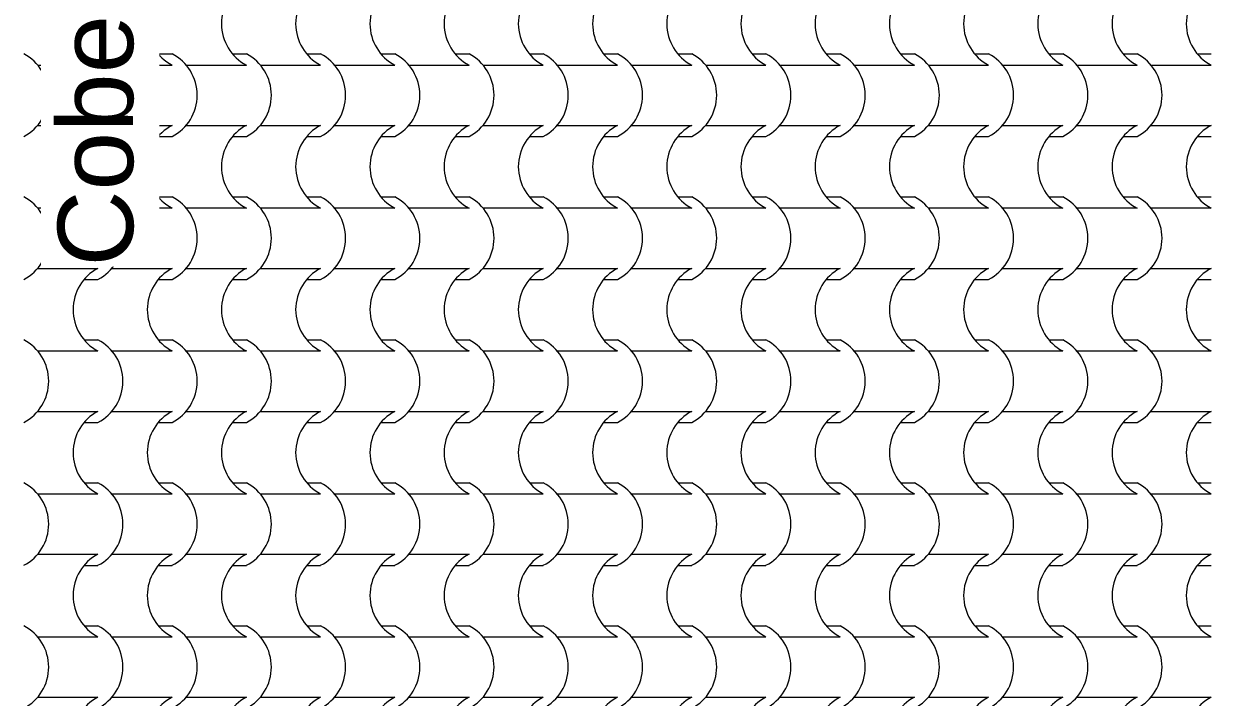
# Model space of a CAD drawing. Header units: metres. Extents: x -41 to 412, y -15 to 25.
# Drawn here: x 138.128 to 140.49, y 10.573 to 11.913 of the extents above; entities that cross this region are included whole.
import ezdxf

# ---------------------------------------------------------------- set-up
doc = ezdxf.new("R2010")
doc.units = ezdxf.units.M
doc.header["$MEASUREMENT"] = 0
doc.set_wipeout_variables(frame=1)
doc.linetypes.add('Wipeout_Contour', pattern=[1, 0, -1])
doc.layers.add('Annotation - Label', color=7, linetype='Continuous')
doc.layers.add('Shell - Roof', color=7, linetype='Continuous')
doc.styles.add('GENERATED_STYLE_2', font='arial.ttf')

# ---------------------------------------------------------------- blocks, each defined once
blk = doc.blocks.new('*X48', base_point=(152.192, 0))
at = {"layer": 'Shell - Roof', "color": 23, "linetype": 'Continuous', "lineweight": 13, "true_color": 0xbf8080}
for p, q in [((138.2478, 11.8528), (138.2753, 11.8528)), ((138.3954, 11.8528), (138.4229, 11.8528)), ((138.5431, 11.8528), (138.5706, 11.8528)), ((138.6907, 11.8528), (138.7182, 11.8528)), ((138.8383, 11.8528), (138.8658, 11.8528)), ((138.986, 11.8528), (139.0135, 11.8528)), ((139.1336, 11.8528), (139.1611, 11.8528)), ((139.2812, 11.8528), (139.3087, 11.8528)), ((139.4289, 11.8528), (139.4564, 11.8528)), ((139.5765, 11.8528), (139.604, 11.8528)), ((139.7241, 11.8528), (139.7516, 11.8528)), ((139.8717, 11.8528), (139.8993, 11.8528)), ((140.0194, 11.8528), (140.0469, 11.8528)), ((140.167, 11.8528), (140.1945, 11.8528)), ((140.3146, 11.8528), (140.3422, 11.8528)), ((140.4623, 11.8528), (140.4898, 11.8528)), ((138.1556, 11.8308), (138.2154, 11.8308)), ((138.2154, 11.8308), (138.2753, 11.8308)), ((138.3032, 11.8308), (138.3631, 11.8308)), ((138.3631, 11.8308), (138.4229, 11.8308)), ((138.4508, 11.8308), (138.5107, 11.8308)), ((138.5107, 11.8308), (138.5706, 11.8308)), ((138.5985, 11.8308), (138.6583, 11.8308)), ((138.6583, 11.8308), (138.7182, 11.8308)), ((138.7461, 11.8308), (138.806, 11.8308)), ((138.806, 11.8308), (138.8658, 11.8308)), ((138.8937, 11.8308), (138.9536, 11.8308)), ((138.9536, 11.8308), (139.0135, 11.8308)), ((139.0414, 11.8308), (139.1012, 11.8308)), ((139.1012, 11.8308), (139.1611, 11.8308)), ((139.189, 11.8308), (139.2489, 11.8308)), ((139.2489, 11.8308), (139.3087, 11.8308)), ((139.3366, 11.8308), (139.3965, 11.8308)), ((139.3965, 11.8308), (139.4564, 11.8308)), ((139.4843, 11.8308), (139.5441, 11.8308)), ((139.5441, 11.8308), (139.604, 11.8308)), ((139.6319, 11.8308), (139.6918, 11.8308)), ((139.6918, 11.8308), (139.7516, 11.8308)), ((139.7795, 11.8308), (139.8394, 11.8308)), ((139.8394, 11.8308), (139.8993, 11.8308)), ((139.9272, 11.8308), (139.987, 11.8308)), ((139.987, 11.8308), (140.0469, 11.8308)), ((140.0748, 11.8308), (140.1347, 11.8308)), ((140.1347, 11.8308), (140.1945, 11.8308)), ((140.2224, 11.8308), (140.2823, 11.8308)), ((140.2823, 11.8308), (140.3422, 11.8308)), ((140.3701, 11.8308), (140.4299, 11.8308)), ((140.4299, 11.8308), (140.4898, 11.8308)), ((138.1556, 11.7106), (138.2154, 11.7106)), ((138.2154, 11.7106), (138.2753, 11.7106)), ((138.3032, 11.7106), (138.3631, 11.7106)), ((138.3631, 11.7106), (138.4229, 11.7106)), ((138.4508, 11.7106), (138.5107, 11.7106)), ((138.5107, 11.7106), (138.5706, 11.7106)), ((138.5985, 11.7106), (138.6583, 11.7106)), ((138.6583, 11.7106), (138.7182, 11.7106)), ((138.7461, 11.7106), (138.806, 11.7106)), ((138.806, 11.7106), (138.8658, 11.7106)), ((138.8937, 11.7106), (138.9536, 11.7106)), ((138.9536, 11.7106), (139.0135, 11.7106)), ((139.0414, 11.7106), (139.1012, 11.7106)), ((139.1012, 11.7106), (139.1611, 11.7106)), ((139.189, 11.7106), (139.2489, 11.7106)), ((139.2489, 11.7106), (139.3087, 11.7106)), ((139.3366, 11.7106), (139.3965, 11.7106)), ((139.3965, 11.7106), (139.4564, 11.7106)), ((139.4843, 11.7106), (139.5441, 11.7106)), ((139.5441, 11.7106), (139.604, 11.7106)), ((139.6319, 11.7106), (139.6918, 11.7106)), ((139.6918, 11.7106), (139.7516, 11.7106)), ((139.7795, 11.7106), (139.8394, 11.7106)), ((139.8394, 11.7106), (139.8993, 11.7106)), ((139.9272, 11.7106), (139.987, 11.7106)), ((139.987, 11.7106), (140.0469, 11.7106)), ((140.0748, 11.7106), (140.1347, 11.7106)), ((140.1347, 11.7106), (140.1945, 11.7106)), ((140.2224, 11.7106), (140.2823, 11.7106)), ((140.2823, 11.7106), (140.3422, 11.7106)), ((140.3701, 11.7106), (140.4299, 11.7106)), ((140.4299, 11.7106), (140.4898, 11.7106)), ((138.2478, 11.6886), (138.2753, 11.6886)), ((138.3954, 11.6886), (138.4229, 11.6886)), ((138.5431, 11.6886), (138.5706, 11.6886)), ((138.6907, 11.6886), (138.7182, 11.6886)), ((138.8383, 11.6886), (138.8658, 11.6886)), ((138.986, 11.6886), (139.0135, 11.6886)), ((139.1336, 11.6886), (139.1611, 11.6886)), ((139.2812, 11.6886), (139.3087, 11.6886)), ((139.4289, 11.6886), (139.4564, 11.6886)), ((139.5765, 11.6886), (139.604, 11.6886)), ((139.7241, 11.6886), (139.7516, 11.6886)), ((139.8717, 11.6886), (139.8993, 11.6886)), ((140.0194, 11.6886), (140.0469, 11.6886)), ((140.167, 11.6886), (140.1945, 11.6886)), ((140.3146, 11.6886), (140.3422, 11.6886)), ((140.4623, 11.6886), (140.4898, 11.6886)), ((138.2478, 11.5684), (138.2753, 11.5684)), ((138.3954, 11.5684), (138.4229, 11.5684)), ((138.5431, 11.5684), (138.5706, 11.5684)), ((138.6907, 11.5684), (138.7182, 11.5684)), ((138.8383, 11.5684), (138.8658, 11.5684)), ((138.986, 11.5684), (139.0135, 11.5684)), ((139.1336, 11.5684), (139.1611, 11.5684)), ((139.2812, 11.5684), (139.3087, 11.5684)), ((139.4289, 11.5684), (139.4564, 11.5684)), ((139.5765, 11.5684), (139.604, 11.5684)), ((139.7241, 11.5684), (139.7516, 11.5684)), ((139.8717, 11.5684), (139.8993, 11.5684)), ((140.0194, 11.5684), (140.0469, 11.5684)), ((140.167, 11.5684), (140.1945, 11.5684)), ((140.3146, 11.5684), (140.3422, 11.5684)), ((140.4623, 11.5684), (140.4898, 11.5684)), ((138.1556, 11.5463), (138.2154, 11.5463)), ((138.2154, 11.5463), (138.2753, 11.5463)), ((138.3032, 11.5463), (138.3631, 11.5463)), ((138.3631, 11.5463), (138.4229, 11.5463)), ((138.4508, 11.5463), (138.5107, 11.5463)), ((138.5107, 11.5463), (138.5706, 11.5463)), ((138.5985, 11.5463), (138.6583, 11.5463)), ((138.6583, 11.5463), (138.7182, 11.5463)), ((138.7461, 11.5463), (138.806, 11.5463)), ((138.806, 11.5463), (138.8658, 11.5463)), ((138.8937, 11.5463), (138.9536, 11.5463)), ((138.9536, 11.5463), (139.0135, 11.5463)), ((139.0414, 11.5463), (139.1012, 11.5463)), ((139.1012, 11.5463), (139.1611, 11.5463)), ((139.189, 11.5463), (139.2489, 11.5463)), ((139.2489, 11.5463), (139.3087, 11.5463)), ((139.3366, 11.5463), (139.3965, 11.5463)), ((139.3965, 11.5463), (139.4564, 11.5463)), ((139.4843, 11.5463), (139.5441, 11.5463)), ((139.5441, 11.5463), (139.604, 11.5463)), ((139.6319, 11.5463), (139.6918, 11.5463)), ((139.6918, 11.5463), (139.7516, 11.5463)), ((139.7795, 11.5463), (139.8394, 11.5463)), ((139.8394, 11.5463), (139.8993, 11.5463)), ((139.9272, 11.5463), (139.987, 11.5463)), ((139.987, 11.5463), (140.0469, 11.5463)), ((140.0748, 11.5463), (140.1347, 11.5463)), ((140.1347, 11.5463), (140.1945, 11.5463)), ((140.2224, 11.5463), (140.2823, 11.5463)), ((140.2823, 11.5463), (140.3422, 11.5463)), ((140.3701, 11.5463), (140.4299, 11.5463)), ((140.4299, 11.5463), (140.4898, 11.5463)), ((138.1556, 11.4261), (138.2154, 11.4261)), ((138.2154, 11.4261), (138.2753, 11.4261)), ((138.3032, 11.4261), (138.3631, 11.4261)), ((138.3631, 11.4261), (138.4229, 11.4261)), ((138.4508, 11.4261), (138.5107, 11.4261)), ((138.5107, 11.4261), (138.5706, 11.4261)), ((138.5985, 11.4261), (138.6583, 11.4261)), ((138.6583, 11.4261), (138.7182, 11.4261)), ((138.7461, 11.4261), (138.806, 11.4261)), ((138.806, 11.4261), (138.8658, 11.4261)), ((138.8937, 11.4261), (138.9536, 11.4261)), ((138.9536, 11.4261), (139.0135, 11.4261)), ((139.0414, 11.4261), (139.1012, 11.4261)), ((139.1012, 11.4261), (139.1611, 11.4261)), ((139.189, 11.4261), (139.2489, 11.4261)), ((139.2489, 11.4261), (139.3087, 11.4261)), ((139.3366, 11.4261), (139.3965, 11.4261)), ((139.3965, 11.4261), (139.4564, 11.4261)), ((139.4843, 11.4261), (139.5441, 11.4261)), ((139.5441, 11.4261), (139.604, 11.4261)), ((139.6319, 11.4261), (139.6918, 11.4261)), ((139.6918, 11.4261), (139.7516, 11.4261)), ((139.7795, 11.4261), (139.8394, 11.4261)), ((139.8394, 11.4261), (139.8993, 11.4261)), ((139.9272, 11.4261), (139.987, 11.4261)), ((139.987, 11.4261), (140.0469, 11.4261)), ((140.0748, 11.4261), (140.1347, 11.4261)), ((140.1347, 11.4261), (140.1945, 11.4261)), ((140.2224, 11.4261), (140.2823, 11.4261)), ((140.2823, 11.4261), (140.3422, 11.4261)), ((140.3701, 11.4261), (140.4299, 11.4261)), ((140.4299, 11.4261), (140.4898, 11.4261)), ((138.2478, 11.4041), (138.2753, 11.4041)), ((138.3954, 11.4041), (138.4229, 11.4041)), ((138.5431, 11.4041), (138.5706, 11.4041)), ((138.6907, 11.4041), (138.7182, 11.4041)), ((138.8383, 11.4041), (138.8658, 11.4041)), ((138.986, 11.4041), (139.0135, 11.4041)), ((139.1336, 11.4041), (139.1611, 11.4041)), ((139.2812, 11.4041), (139.3087, 11.4041)), ((139.4289, 11.4041), (139.4564, 11.4041)), ((139.5765, 11.4041), (139.604, 11.4041)), ((139.7241, 11.4041), (139.7516, 11.4041)), ((139.8717, 11.4041), (139.8993, 11.4041)), ((140.0194, 11.4041), (140.0469, 11.4041)), ((140.167, 11.4041), (140.1945, 11.4041)), ((140.3146, 11.4041), (140.3422, 11.4041)), ((140.4623, 11.4041), (140.4898, 11.4041)), ((138.2478, 11.2839), (138.2753, 11.2839)), ((138.3954, 11.2839), (138.4229, 11.2839)), ((138.5431, 11.2839), (138.5706, 11.2839)), ((138.6907, 11.2839), (138.7182, 11.2839)), ((138.8383, 11.2839), (138.8658, 11.2839)), ((138.986, 11.2839), (139.0135, 11.2839)), ((139.1336, 11.2839), (139.1611, 11.2839)), ((139.2812, 11.2839), (139.3087, 11.2839)), ((139.4289, 11.2839), (139.4564, 11.2839)), ((139.5765, 11.2839), (139.604, 11.2839)), ((139.7241, 11.2839), (139.7516, 11.2839)), ((139.8717, 11.2839), (139.8993, 11.2839)), ((140.0194, 11.2839), (140.0469, 11.2839)), ((140.167, 11.2839), (140.1945, 11.2839)), ((140.3146, 11.2839), (140.3422, 11.2839)), ((140.4623, 11.2839), (140.4898, 11.2839)), ((138.1556, 11.2619), (138.2154, 11.2619)), ((138.2154, 11.2619), (138.2753, 11.2619)), ((138.3032, 11.2619), (138.3631, 11.2619)), ((138.3631, 11.2619), (138.4229, 11.2619)), ((138.4508, 11.2619), (138.5107, 11.2619)), ((138.5107, 11.2619), (138.5706, 11.2619)), ((138.5985, 11.2619), (138.6583, 11.2619)), ((138.6583, 11.2619), (138.7182, 11.2619)), ((138.7461, 11.2619), (138.806, 11.2619)), ((138.806, 11.2619), (138.8658, 11.2619)), ((138.8937, 11.2619), (138.9536, 11.2619)), ((138.9536, 11.2619), (139.0135, 11.2619)), ((139.0414, 11.2619), (139.1012, 11.2619)), ((139.1012, 11.2619), (139.1611, 11.2619)), ((139.189, 11.2619), (139.2489, 11.2619)), ((139.2489, 11.2619), (139.3087, 11.2619)), ((139.3366, 11.2619), (139.3965, 11.2619)), ((139.3965, 11.2619), (139.4564, 11.2619)), ((139.4843, 11.2619), (139.5441, 11.2619)), ((139.5441, 11.2619), (139.604, 11.2619)), ((139.6319, 11.2619), (139.6918, 11.2619)), ((139.6918, 11.2619), (139.7516, 11.2619)), ((139.7795, 11.2619), (139.8394, 11.2619)), ((139.8394, 11.2619), (139.8993, 11.2619)), ((139.9272, 11.2619), (139.987, 11.2619)), ((139.987, 11.2619), (140.0469, 11.2619)), ((140.0748, 11.2619), (140.1347, 11.2619)), ((140.1347, 11.2619), (140.1945, 11.2619)), ((140.2224, 11.2619), (140.2823, 11.2619)), ((140.2823, 11.2619), (140.3422, 11.2619)), ((140.3701, 11.2619), (140.4299, 11.2619)), ((140.4299, 11.2619), (140.4898, 11.2619)), ((138.1556, 11.1416), (138.2154, 11.1416)), ((138.2154, 11.1416), (138.2753, 11.1416)), ((138.3032, 11.1416), (138.3631, 11.1416)), ((138.3631, 11.1416), (138.4229, 11.1416)), ((138.4508, 11.1416), (138.5107, 11.1416)), ((138.5107, 11.1416), (138.5706, 11.1416)), ((138.5985, 11.1416), (138.6583, 11.1416)), ((138.6583, 11.1416), (138.7182, 11.1416)), ((138.7461, 11.1416), (138.806, 11.1416)), ((138.806, 11.1416), (138.8658, 11.1416)), ((138.8937, 11.1416), (138.9536, 11.1416)), ((138.9536, 11.1416), (139.0135, 11.1416)), ((139.0414, 11.1416), (139.1012, 11.1416)), ((139.1012, 11.1416), (139.1611, 11.1416)), ((139.189, 11.1416), (139.2489, 11.1416)), ((139.2489, 11.1416), (139.3087, 11.1416)), ((139.3366, 11.1416), (139.3965, 11.1416)), ((139.3965, 11.1416), (139.4564, 11.1416)), ((139.4843, 11.1416), (139.5441, 11.1416)), ((139.5441, 11.1416), (139.604, 11.1416)), ((139.6319, 11.1416), (139.6918, 11.1416)), ((139.6918, 11.1416), (139.7516, 11.1416)), ((139.7795, 11.1416), (139.8394, 11.1416)), ((139.8394, 11.1416), (139.8993, 11.1416)), ((139.9272, 11.1416), (139.987, 11.1416)), ((139.987, 11.1416), (140.0469, 11.1416)), ((140.0748, 11.1416), (140.1347, 11.1416)), ((140.1347, 11.1416), (140.1945, 11.1416)), ((140.2224, 11.1416), (140.2823, 11.1416)), ((140.2823, 11.1416), (140.3422, 11.1416)), ((140.3701, 11.1416), (140.4299, 11.1416)), ((140.4299, 11.1416), (140.4898, 11.1416)), ((138.2478, 11.1196), (138.2753, 11.1196)), ((138.3954, 11.1196), (138.4229, 11.1196)), ((138.5431, 11.1196), (138.5706, 11.1196)), ((138.6907, 11.1196), (138.7182, 11.1196)), ((138.8383, 11.1196), (138.8658, 11.1196)), ((138.986, 11.1196), (139.0135, 11.1196)), ((139.1336, 11.1196), (139.1611, 11.1196)), ((139.2812, 11.1196), (139.3087, 11.1196)), ((139.4289, 11.1196), (139.4564, 11.1196)), ((139.5765, 11.1196), (139.604, 11.1196)), ((139.7241, 11.1196), (139.7516, 11.1196)), ((139.8717, 11.1196), (139.8993, 11.1196)), ((140.0194, 11.1196), (140.0469, 11.1196)), ((140.167, 11.1196), (140.1945, 11.1196)), ((140.3146, 11.1196), (140.3422, 11.1196)), ((140.4623, 11.1196), (140.4898, 11.1196)), ((138.2478, 10.9994), (138.2753, 10.9994)), ((138.3954, 10.9994), (138.4229, 10.9994)), ((138.5431, 10.9994), (138.5706, 10.9994)), ((138.6907, 10.9994), (138.7182, 10.9994)), ((138.8383, 10.9994), (138.8658, 10.9994)), ((138.986, 10.9994), (139.0135, 10.9994)), ((139.1336, 10.9994), (139.1611, 10.9994)), ((139.2812, 10.9994), (139.3087, 10.9994)), ((139.4289, 10.9994), (139.4564, 10.9994)), ((139.5765, 10.9994), (139.604, 10.9994)), ((139.7241, 10.9994), (139.7516, 10.9994)), ((139.8717, 10.9994), (139.8993, 10.9994)), ((140.0194, 10.9994), (140.0469, 10.9994)), ((140.167, 10.9994), (140.1945, 10.9994)), ((140.3146, 10.9994), (140.3422, 10.9994)), ((140.4623, 10.9994), (140.4898, 10.9994)), ((138.1556, 10.9774), (138.2154, 10.9774)), ((138.2154, 10.9774), (138.2753, 10.9774)), ((138.3032, 10.9774), (138.3631, 10.9774)), ((138.3631, 10.9774), (138.4229, 10.9774)), ((138.4508, 10.9774), (138.5107, 10.9774)), ((138.5107, 10.9774), (138.5706, 10.9774)), ((138.5985, 10.9774), (138.6583, 10.9774)), ((138.6583, 10.9774), (138.7182, 10.9774)), ((138.7461, 10.9774), (138.806, 10.9774)), ((138.806, 10.9774), (138.8658, 10.9774)), ((138.8937, 10.9774), (138.9536, 10.9774)), ((138.9536, 10.9774), (139.0135, 10.9774)), ((139.0414, 10.9774), (139.1012, 10.9774)), ((139.1012, 10.9774), (139.1611, 10.9774)), ((139.189, 10.9774), (139.2489, 10.9774)), ((139.2489, 10.9774), (139.3087, 10.9774)), ((139.3366, 10.9774), (139.3965, 10.9774)), ((139.3965, 10.9774), (139.4564, 10.9774)), ((139.4843, 10.9774), (139.5441, 10.9774)), ((139.5441, 10.9774), (139.604, 10.9774)), ((139.6319, 10.9774), (139.6918, 10.9774)), ((139.6918, 10.9774), (139.7516, 10.9774)), ((139.7795, 10.9774), (139.8394, 10.9774)), ((139.8394, 10.9774), (139.8993, 10.9774)), ((139.9272, 10.9774), (139.987, 10.9774)), ((139.987, 10.9774), (140.0469, 10.9774)), ((140.0748, 10.9774), (140.1347, 10.9774)), ((140.1347, 10.9774), (140.1945, 10.9774)), ((140.2224, 10.9774), (140.2823, 10.9774)), ((140.2823, 10.9774), (140.3422, 10.9774)), ((140.3701, 10.9774), (140.4299, 10.9774)), ((140.4299, 10.9774), (140.4898, 10.9774)), ((138.1556, 10.8572), (138.2154, 10.8572)), ((138.2154, 10.8572), (138.2753, 10.8572)), ((138.3032, 10.8572), (138.3631, 10.8572)), ((138.3631, 10.8572), (138.4229, 10.8572)), ((138.4508, 10.8572), (138.5107, 10.8572)), ((138.5107, 10.8572), (138.5706, 10.8572)), ((138.5985, 10.8572), (138.6583, 10.8572)), ((138.6583, 10.8572), (138.7182, 10.8572)), ((138.7461, 10.8572), (138.806, 10.8572)), ((138.806, 10.8572), (138.8658, 10.8572)), ((138.8937, 10.8572), (138.9536, 10.8572)), ((138.9536, 10.8572), (139.0135, 10.8572)), ((139.0414, 10.8572), (139.1012, 10.8572)), ((139.1012, 10.8572), (139.1611, 10.8572)), ((139.189, 10.8572), (139.2489, 10.8572)), ((139.2489, 10.8572), (139.3087, 10.8572)), ((139.3366, 10.8572), (139.3965, 10.8572)), ((139.3965, 10.8572), (139.4564, 10.8572)), ((139.4843, 10.8572), (139.5441, 10.8572)), ((139.5441, 10.8572), (139.604, 10.8572)), ((139.6319, 10.8572), (139.6918, 10.8572)), ((139.6918, 10.8572), (139.7516, 10.8572)), ((139.7795, 10.8572), (139.8394, 10.8572)), ((139.8394, 10.8572), (139.8993, 10.8572)), ((139.9272, 10.8572), (139.987, 10.8572)), ((139.987, 10.8572), (140.0469, 10.8572)), ((140.0748, 10.8572), (140.1347, 10.8572)), ((140.1347, 10.8572), (140.1945, 10.8572)), ((140.2224, 10.8572), (140.2823, 10.8572)), ((140.2823, 10.8572), (140.3422, 10.8572)), ((140.3701, 10.8572), (140.4299, 10.8572)), ((140.4299, 10.8572), (140.4898, 10.8572)), ((138.2478, 10.8351), (138.2753, 10.8351)), ((138.3954, 10.8351), (138.4229, 10.8351)), ((138.5431, 10.8351), (138.5706, 10.8351)), ((138.6907, 10.8351), (138.7182, 10.8351)), ((138.8383, 10.8351), (138.8658, 10.8351)), ((138.986, 10.8351), (139.0135, 10.8351)), ((139.1336, 10.8351), (139.1611, 10.8351)), ((139.2812, 10.8351), (139.3087, 10.8351)), ((139.4289, 10.8351), (139.4564, 10.8351)), ((139.5765, 10.8351), (139.604, 10.8351)), ((139.7241, 10.8351), (139.7516, 10.8351)), ((139.8717, 10.8351), (139.8993, 10.8351)), ((140.0194, 10.8351), (140.0469, 10.8351)), ((140.167, 10.8351), (140.1945, 10.8351)), ((140.3146, 10.8351), (140.3422, 10.8351)), ((140.4623, 10.8351), (140.4898, 10.8351)), ((138.2478, 10.7149), (138.2753, 10.7149)), ((138.3954, 10.7149), (138.4229, 10.7149)), ((138.5431, 10.7149), (138.5706, 10.7149)), ((138.6907, 10.7149), (138.7182, 10.7149)), ((138.8383, 10.7149), (138.8658, 10.7149)), ((138.986, 10.7149), (139.0135, 10.7149)), ((139.1336, 10.7149), (139.1611, 10.7149)), ((139.2812, 10.7149), (139.3087, 10.7149)), ((139.4289, 10.7149), (139.4564, 10.7149)), ((139.5765, 10.7149), (139.604, 10.7149)), ((139.7241, 10.7149), (139.7516, 10.7149)), ((139.8717, 10.7149), (139.8993, 10.7149)), ((140.0194, 10.7149), (140.0469, 10.7149)), ((140.167, 10.7149), (140.1945, 10.7149)), ((140.3146, 10.7149), (140.3422, 10.7149)), ((140.4623, 10.7149), (140.4898, 10.7149)), ((138.1556, 10.6929), (138.2154, 10.6929)), ((138.2154, 10.6929), (138.2753, 10.6929)), ((138.3032, 10.6929), (138.3631, 10.6929)), ((138.3631, 10.6929), (138.4229, 10.6929)), ((138.4508, 10.6929), (138.5107, 10.6929)), ((138.5107, 10.6929), (138.5706, 10.6929)), ((138.5985, 10.6929), (138.6583, 10.6929)), ((138.6583, 10.6929), (138.7182, 10.6929)), ((138.7461, 10.6929), (138.806, 10.6929)), ((138.806, 10.6929), (138.8658, 10.6929)), ((138.8937, 10.6929), (138.9536, 10.6929)), ((138.9536, 10.6929), (139.0135, 10.6929)), ((139.0414, 10.6929), (139.1012, 10.6929)), ((139.1012, 10.6929), (139.1611, 10.6929)), ((139.189, 10.6929), (139.2489, 10.6929)), ((139.2489, 10.6929), (139.3087, 10.6929)), ((139.3366, 10.6929), (139.3965, 10.6929)), ((139.3965, 10.6929), (139.4564, 10.6929)), ((139.4843, 10.6929), (139.5441, 10.6929)), ((139.5441, 10.6929), (139.604, 10.6929)), ((139.6319, 10.6929), (139.6918, 10.6929)), ((139.6918, 10.6929), (139.7516, 10.6929)), ((139.7795, 10.6929), (139.8394, 10.6929)), ((139.8394, 10.6929), (139.8993, 10.6929)), ((139.9272, 10.6929), (139.987, 10.6929)), ((139.987, 10.6929), (140.0469, 10.6929)), ((140.0748, 10.6929), (140.1347, 10.6929)), ((140.1347, 10.6929), (140.1945, 10.6929)), ((140.2224, 10.6929), (140.2823, 10.6929)), ((140.2823, 10.6929), (140.3422, 10.6929)), ((140.3701, 10.6929), (140.4299, 10.6929)), ((140.4299, 10.6929), (140.4898, 10.6929)), ((138.1556, 10.5727), (138.2154, 10.5727)), ((138.2154, 10.5727), (138.2753, 10.5727)), ((138.3032, 10.5727), (138.3631, 10.5727)), ((138.3631, 10.5727), (138.4229, 10.5727)), ((138.4508, 10.5727), (138.5107, 10.5727)), ((138.5107, 10.5727), (138.5706, 10.5727)), ((138.5985, 10.5727), (138.6583, 10.5727)), ((138.6583, 10.5727), (138.7182, 10.5727)), ((138.7461, 10.5727), (138.806, 10.5727)), ((138.806, 10.5727), (138.8658, 10.5727)), ((138.8937, 10.5727), (138.9536, 10.5727)), ((138.9536, 10.5727), (139.0135, 10.5727)), ((139.0414, 10.5727), (139.1012, 10.5727)), ((139.1012, 10.5727), (139.1611, 10.5727)), ((139.189, 10.5727), (139.2489, 10.5727)), ((139.2489, 10.5727), (139.3087, 10.5727)), ((139.3366, 10.5727), (139.3965, 10.5727)), ((139.3965, 10.5727), (139.4564, 10.5727)), ((139.4843, 10.5727), (139.5441, 10.5727)), ((139.5441, 10.5727), (139.604, 10.5727)), ((139.6319, 10.5727), (139.6918, 10.5727)), ((139.6918, 10.5727), (139.7516, 10.5727)), ((139.7795, 10.5727), (139.8394, 10.5727)), ((139.8394, 10.5727), (139.8993, 10.5727)), ((139.9272, 10.5727), (139.987, 10.5727)), ((139.987, 10.5727), (140.0469, 10.5727)), ((140.0748, 10.5727), (140.1347, 10.5727)), ((140.1347, 10.5727), (140.1945, 10.5727)), ((140.2224, 10.5727), (140.2823, 10.5727)), ((140.2823, 10.5727), (140.3422, 10.5727)), ((140.3701, 10.5727), (140.4299, 10.5727)), ((140.4299, 10.5727), (140.4898, 10.5727))]:
    blk.add_line(p, q, dxfattribs=at)
for centre, major_axis, start_param, end_param in [((138.3165, 11.9127), (0, 0.0925), 0.471039, 1.56782), ((138.4642, 11.9127), (0, 0.0925), 0.471039, 1.56782), ((138.6118, 11.9127), (0, 0.0925), 0.471039, 1.56782), ((138.7594, 11.9127), (0, 0.0925), 0.471039, 1.56782), ((138.9071, 11.9127), (0, 0.0925), 0.471039, 1.56782), ((139.0547, 11.9127), (0, 0.0925), 0.471039, 1.56782), ((139.2023, 11.9127), (0, 0.0925), 0.471039, 1.56782), ((139.35, 11.9127), (0, 0.0925), 0.471039, 1.56782), ((139.4976, 11.9127), (0, 0.0925), 0.471039, 1.56782), ((139.6452, 11.9127), (0, 0.0925), 0.471039, 1.56782), ((139.7928, 11.9127), (0, 0.0925), 0.471039, 1.56782), ((139.9405, 11.9127), (0, 0.0925), 0.471039, 1.56782), ((140.0881, 11.9127), (0, 0.0925), 0.471039, 1.56782), ((140.2357, 11.9127), (0, 0.0925), 0.471039, 1.56782), ((140.3834, 11.9127), (0, 0.0925), 0.471039, 1.56782), ((140.531, 11.9127), (0, 0.0925), 0.471039, 1.56782), ((138.3165, 11.9132), (0, 0.0925), 1.573772, 2.670554), ((138.4642, 11.9132), (0, 0.0925), 1.573772, 2.670554), ((138.6118, 11.9132), (0, 0.0925), 1.573772, 2.670554), ((138.7594, 11.9132), (0, 0.0925), 1.573772, 2.670554), ((138.9071, 11.9132), (0, 0.0925), 1.573772, 2.670554), ((139.0547, 11.9132), (0, 0.0925), 1.573772, 2.670554), ((139.2023, 11.9132), (0, 0.0925), 1.573772, 2.670554), ((139.35, 11.9132), (0, 0.0925), 1.573772, 2.670554), ((139.4976, 11.9132), (0, 0.0925), 1.573772, 2.670554), ((139.6452, 11.9132), (0, 0.0925), 1.573772, 2.670554), ((139.7928, 11.9132), (0, 0.0925), 1.573772, 2.670554), ((139.9405, 11.9132), (0, 0.0925), 1.573772, 2.670554), ((140.0881, 11.9132), (0, 0.0925), 1.573772, 2.670554), ((140.2357, 11.9132), (0, 0.0925), 1.573772, 2.670554), ((140.3834, 11.9132), (0, 0.0925), 1.573772, 2.670554), ((140.531, 11.9132), (0, 0.0925), 1.573772, 2.670554), ((138.0871, 11.7707), (0, 0.0919), 3.607672, 5.817106), ((138.2347, 11.7707), (0, 0.0919), 3.607672, 5.817106), ((138.3824, 11.7707), (0, 0.0919), 3.607672, 5.817106), ((138.53, 11.7707), (0, 0.0919), 3.607672, 5.817106), ((138.6776, 11.7707), (0, 0.0919), 3.607672, 5.817106), ((138.8253, 11.7707), (0, 0.0919), 3.607672, 5.817106), ((138.9729, 11.7707), (0, 0.0919), 3.607672, 5.817106), ((139.1205, 11.7707), (0, 0.0919), 3.607672, 5.817106), ((139.2682, 11.7707), (0, 0.0919), 3.607672, 5.817106), ((139.4158, 11.7707), (0, 0.0919), 3.607672, 5.817106), ((139.5634, 11.7707), (0, 0.0919), 3.607672, 5.817106), ((139.7111, 11.7707), (0, 0.0919), 3.607672, 5.817106), ((139.8587, 11.7707), (0, 0.0919), 3.607672, 5.817106), ((140.0063, 11.7707), (0, 0.0919), 3.607672, 5.817106), ((140.154, 11.7707), (0, 0.0919), 3.607672, 5.817106), ((140.3016, 11.7707), (0, 0.0919), 3.607672, 5.817106), ((138.3165, 11.6282), (0, 0.0925), 0.471039, 1.56782), ((138.4642, 11.6282), (0, 0.0925), 0.471039, 1.56782), ((138.6118, 11.6282), (0, 0.0925), 0.471039, 1.56782), ((138.7594, 11.6282), (0, 0.0925), 0.471039, 1.56782), ((138.9071, 11.6282), (0, 0.0925), 0.471039, 1.56782), ((139.0547, 11.6282), (0, 0.0925), 0.471039, 1.56782), ((139.2023, 11.6282), (0, 0.0925), 0.471039, 1.56782), ((139.35, 11.6282), (0, 0.0925), 0.471039, 1.56782), ((139.4976, 11.6282), (0, 0.0925), 0.471039, 1.56782), ((139.6452, 11.6282), (0, 0.0925), 0.471039, 1.56782), ((139.7928, 11.6282), (0, 0.0925), 0.471039, 1.56782), ((139.9405, 11.6282), (0, 0.0925), 0.471039, 1.56782), ((140.0881, 11.6282), (0, 0.0925), 0.471039, 1.56782), ((140.2357, 11.6282), (0, 0.0925), 0.471039, 1.56782), ((140.3834, 11.6282), (0, 0.0925), 0.471039, 1.56782), ((140.531, 11.6282), (0, 0.0925), 0.471039, 1.56782), ((138.3165, 11.6287), (0, 0.0925), 1.573772, 2.670554), ((138.4642, 11.6287), (0, 0.0925), 1.573772, 2.670554), ((138.6118, 11.6287), (0, 0.0925), 1.573772, 2.670554), ((138.7594, 11.6287), (0, 0.0925), 1.573772, 2.670554), ((138.9071, 11.6287), (0, 0.0925), 1.573772, 2.670554), ((139.0547, 11.6287), (0, 0.0925), 1.573772, 2.670554), ((139.2023, 11.6287), (0, 0.0925), 1.573772, 2.670554), ((139.35, 11.6287), (0, 0.0925), 1.573772, 2.670554), ((139.4976, 11.6287), (0, 0.0925), 1.573772, 2.670554), ((139.6452, 11.6287), (0, 0.0925), 1.573772, 2.670554), ((139.7928, 11.6287), (0, 0.0925), 1.573772, 2.670554), ((139.9405, 11.6287), (0, 0.0925), 1.573772, 2.670554), ((140.0881, 11.6287), (0, 0.0925), 1.573772, 2.670554), ((140.2357, 11.6287), (0, 0.0925), 1.573772, 2.670554), ((140.3834, 11.6287), (0, 0.0925), 1.573772, 2.670554), ((140.531, 11.6287), (0, 0.0925), 1.573772, 2.670554), ((138.0871, 11.4862), (0, 0.0919), 3.607672, 5.817106), ((138.2347, 11.4862), (0, 0.0919), 3.607672, 5.817106), ((138.3824, 11.4862), (0, 0.0919), 3.607672, 5.817106), ((138.53, 11.4862), (0, 0.0919), 3.607672, 5.817106), ((138.6776, 11.4862), (0, 0.0919), 3.607672, 5.817106), ((138.8253, 11.4862), (0, 0.0919), 3.607672, 5.817106), ((138.9729, 11.4862), (0, 0.0919), 3.607672, 5.817106), ((139.1205, 11.4862), (0, 0.0919), 3.607672, 5.817106), ((139.2682, 11.4862), (0, 0.0919), 3.607672, 5.817106), ((139.4158, 11.4862), (0, 0.0919), 3.607672, 5.817106), ((139.5634, 11.4862), (0, 0.0919), 3.607672, 5.817106), ((139.7111, 11.4862), (0, 0.0919), 3.607672, 5.817106), ((139.8587, 11.4862), (0, 0.0919), 3.607672, 5.817106), ((140.0063, 11.4862), (0, 0.0919), 3.607672, 5.817106), ((140.154, 11.4862), (0, 0.0919), 3.607672, 5.817106), ((140.3016, 11.4862), (0, 0.0919), 3.607672, 5.817106), ((138.3165, 11.3437), (0, 0.0925), 0.471039, 1.56782), ((138.4642, 11.3437), (0, 0.0925), 0.471039, 1.56782), ((138.6118, 11.3437), (0, 0.0925), 0.471039, 1.56782), ((138.7594, 11.3437), (0, 0.0925), 0.471039, 1.56782), ((138.9071, 11.3437), (0, 0.0925), 0.471039, 1.56782), ((139.0547, 11.3437), (0, 0.0925), 0.471039, 1.56782), ((139.2023, 11.3437), (0, 0.0925), 0.471039, 1.56782), ((139.35, 11.3437), (0, 0.0925), 0.471039, 1.56782), ((139.4976, 11.3437), (0, 0.0925), 0.471039, 1.56782), ((139.6452, 11.3437), (0, 0.0925), 0.471039, 1.56782), ((139.7928, 11.3437), (0, 0.0925), 0.471039, 1.56782), ((139.9405, 11.3437), (0, 0.0925), 0.471039, 1.56782), ((140.0881, 11.3437), (0, 0.0925), 0.471039, 1.56782), ((140.2357, 11.3437), (0, 0.0925), 0.471039, 1.56782), ((140.3834, 11.3437), (0, 0.0925), 0.471039, 1.56782), ((140.531, 11.3437), (0, 0.0925), 0.471039, 1.56782), ((138.3165, 11.3443), (0, 0.0925), 1.573772, 2.670554), ((138.4642, 11.3443), (0, 0.0925), 1.573772, 2.670554), ((138.6118, 11.3443), (0, 0.0925), 1.573772, 2.670554), ((138.7594, 11.3443), (0, 0.0925), 1.573772, 2.670554), ((138.9071, 11.3443), (0, 0.0925), 1.573772, 2.670554), ((139.0547, 11.3443), (0, 0.0925), 1.573772, 2.670554), ((139.2023, 11.3443), (0, 0.0925), 1.573772, 2.670554), ((139.35, 11.3443), (0, 0.0925), 1.573772, 2.670554), ((139.4976, 11.3443), (0, 0.0925), 1.573772, 2.670554), ((139.6452, 11.3443), (0, 0.0925), 1.573772, 2.670554), ((139.7928, 11.3443), (0, 0.0925), 1.573772, 2.670554), ((139.9405, 11.3443), (0, 0.0925), 1.573772, 2.670554), ((140.0881, 11.3443), (0, 0.0925), 1.573772, 2.670554), ((140.2357, 11.3443), (0, 0.0925), 1.573772, 2.670554), ((140.3834, 11.3443), (0, 0.0925), 1.573772, 2.670554), ((140.531, 11.3443), (0, 0.0925), 1.573772, 2.670554), ((138.0871, 11.2018), (0, 0.0919), 3.607672, 5.817106), ((138.2347, 11.2018), (0, 0.0919), 3.607672, 5.817106), ((138.3824, 11.2018), (0, 0.0919), 3.607672, 5.817106), ((138.53, 11.2018), (0, 0.0919), 3.607672, 5.817106), ((138.6776, 11.2018), (0, 0.0919), 3.607672, 5.817106), ((138.8253, 11.2018), (0, 0.0919), 3.607672, 5.817106), ((138.9729, 11.2018), (0, 0.0919), 3.607672, 5.817106), ((139.1205, 11.2018), (0, 0.0919), 3.607672, 5.817106), ((139.2682, 11.2018), (0, 0.0919), 3.607672, 5.817106), ((139.4158, 11.2018), (0, 0.0919), 3.607672, 5.817106), ((139.5634, 11.2018), (0, 0.0919), 3.607672, 5.817106), ((139.7111, 11.2018), (0, 0.0919), 3.607672, 5.817106), ((139.8587, 11.2018), (0, 0.0919), 3.607672, 5.817106), ((140.0063, 11.2018), (0, 0.0919), 3.607672, 5.817106), ((140.154, 11.2018), (0, 0.0919), 3.607672, 5.817106), ((140.3016, 11.2018), (0, 0.0919), 3.607672, 5.817106), ((138.3165, 11.0592), (0, 0.0925), 0.471039, 1.56782), ((138.4642, 11.0592), (0, 0.0925), 0.471039, 1.56782), ((138.6118, 11.0592), (0, 0.0925), 0.471039, 1.56782), ((138.7594, 11.0592), (0, 0.0925), 0.471039, 1.56782), ((138.9071, 11.0592), (0, 0.0925), 0.471039, 1.56782), ((139.0547, 11.0592), (0, 0.0925), 0.471039, 1.56782), ((139.2023, 11.0592), (0, 0.0925), 0.471039, 1.56782), ((139.35, 11.0592), (0, 0.0925), 0.471039, 1.56782), ((139.4976, 11.0592), (0, 0.0925), 0.471039, 1.56782), ((139.6452, 11.0592), (0, 0.0925), 0.471039, 1.56782), ((139.7928, 11.0592), (0, 0.0925), 0.471039, 1.56782), ((139.9405, 11.0592), (0, 0.0925), 0.471039, 1.56782), ((140.0881, 11.0592), (0, 0.0925), 0.471039, 1.56782), ((140.2357, 11.0592), (0, 0.0925), 0.471039, 1.56782), ((140.3834, 11.0592), (0, 0.0925), 0.471039, 1.56782), ((140.531, 11.0592), (0, 0.0925), 0.471039, 1.56782), ((138.3165, 11.0598), (0, 0.0925), 1.573772, 2.670554), ((138.4642, 11.0598), (0, 0.0925), 1.573772, 2.670554), ((138.6118, 11.0598), (0, 0.0925), 1.573772, 2.670554), ((138.7594, 11.0598), (0, 0.0925), 1.573772, 2.670554), ((138.9071, 11.0598), (0, 0.0925), 1.573772, 2.670554), ((139.0547, 11.0598), (0, 0.0925), 1.573772, 2.670554), ((139.2023, 11.0598), (0, 0.0925), 1.573772, 2.670554), ((139.35, 11.0598), (0, 0.0925), 1.573772, 2.670554), ((139.4976, 11.0598), (0, 0.0925), 1.573772, 2.670554), ((139.6452, 11.0598), (0, 0.0925), 1.573772, 2.670554), ((139.7928, 11.0598), (0, 0.0925), 1.573772, 2.670554), ((139.9405, 11.0598), (0, 0.0925), 1.573772, 2.670554), ((140.0881, 11.0598), (0, 0.0925), 1.573772, 2.670554), ((140.2357, 11.0598), (0, 0.0925), 1.573772, 2.670554), ((140.3834, 11.0598), (0, 0.0925), 1.573772, 2.670554), ((140.531, 11.0598), (0, 0.0925), 1.573772, 2.670554), ((138.0871, 10.9173), (0, 0.0919), 3.607672, 5.817106), ((138.2347, 10.9173), (0, 0.0919), 3.607672, 5.817106), ((138.3824, 10.9173), (0, 0.0919), 3.607672, 5.817106), ((138.53, 10.9173), (0, 0.0919), 3.607672, 5.817106), ((138.6776, 10.9173), (0, 0.0919), 3.607672, 5.817106), ((138.8253, 10.9173), (0, 0.0919), 3.607672, 5.817106), ((138.9729, 10.9173), (0, 0.0919), 3.607672, 5.817106), ((139.1205, 10.9173), (0, 0.0919), 3.607672, 5.817106), ((139.2682, 10.9173), (0, 0.0919), 3.607672, 5.817106), ((139.4158, 10.9173), (0, 0.0919), 3.607672, 5.817106), ((139.5634, 10.9173), (0, 0.0919), 3.607672, 5.817106), ((139.7111, 10.9173), (0, 0.0919), 3.607672, 5.817106), ((139.8587, 10.9173), (0, 0.0919), 3.607672, 5.817106), ((140.0063, 10.9173), (0, 0.0919), 3.607672, 5.817106), ((140.154, 10.9173), (0, 0.0919), 3.607672, 5.817106), ((140.3016, 10.9173), (0, 0.0919), 3.607672, 5.817106), ((138.3165, 10.7748), (0, 0.0925), 0.471039, 1.56782), ((138.4642, 10.7748), (0, 0.0925), 0.471039, 1.56782), ((138.6118, 10.7748), (0, 0.0925), 0.471039, 1.56782), ((138.7594, 10.7748), (0, 0.0925), 0.471039, 1.56782), ((138.9071, 10.7748), (0, 0.0925), 0.471039, 1.56782), ((139.0547, 10.7748), (0, 0.0925), 0.471039, 1.56782), ((139.2023, 10.7748), (0, 0.0925), 0.471039, 1.56782), ((139.35, 10.7748), (0, 0.0925), 0.471039, 1.56782), ((139.4976, 10.7748), (0, 0.0925), 0.471039, 1.56782), ((139.6452, 10.7748), (0, 0.0925), 0.471039, 1.56782), ((139.7928, 10.7748), (0, 0.0925), 0.471039, 1.56782), ((139.9405, 10.7748), (0, 0.0925), 0.471039, 1.56782), ((140.0881, 10.7748), (0, 0.0925), 0.471039, 1.56782), ((140.2357, 10.7748), (0, 0.0925), 0.471039, 1.56782), ((140.3834, 10.7748), (0, 0.0925), 0.471039, 1.56782), ((140.531, 10.7748), (0, 0.0925), 0.471039, 1.56782), ((138.3165, 10.7753), (0, 0.0925), 1.573772, 2.670554), ((138.4642, 10.7753), (0, 0.0925), 1.573772, 2.670554), ((138.6118, 10.7753), (0, 0.0925), 1.573772, 2.670554), ((138.7594, 10.7753), (0, 0.0925), 1.573772, 2.670554), ((138.9071, 10.7753), (0, 0.0925), 1.573772, 2.670554), ((139.0547, 10.7753), (0, 0.0925), 1.573772, 2.670554), ((139.2023, 10.7753), (0, 0.0925), 1.573772, 2.670554), ((139.35, 10.7753), (0, 0.0925), 1.573772, 2.670554), ((139.4976, 10.7753), (0, 0.0925), 1.573772, 2.670554), ((139.6452, 10.7753), (0, 0.0925), 1.573772, 2.670554), ((139.7928, 10.7753), (0, 0.0925), 1.573772, 2.670554), ((139.9405, 10.7753), (0, 0.0925), 1.573772, 2.670554), ((140.0881, 10.7753), (0, 0.0925), 1.573772, 2.670554), ((140.2357, 10.7753), (0, 0.0925), 1.573772, 2.670554), ((140.3834, 10.7753), (0, 0.0925), 1.573772, 2.670554), ((140.531, 10.7753), (0, 0.0925), 1.573772, 2.670554), ((138.0871, 10.6328), (0, 0.0919), 3.607672, 5.817106), ((138.2347, 10.6328), (0, 0.0919), 3.607672, 5.817106), ((138.3824, 10.6328), (0, 0.0919), 3.607672, 5.817106), ((138.53, 10.6328), (0, 0.0919), 3.607672, 5.817106), ((138.6776, 10.6328), (0, 0.0919), 3.607672, 5.817106), ((138.8253, 10.6328), (0, 0.0919), 3.607672, 5.817106), ((138.9729, 10.6328), (0, 0.0919), 3.607672, 5.817106), ((139.1205, 10.6328), (0, 0.0919), 3.607672, 5.817106), ((139.2682, 10.6328), (0, 0.0919), 3.607672, 5.817106), ((139.4158, 10.6328), (0, 0.0919), 3.607672, 5.817106), ((139.5634, 10.6328), (0, 0.0919), 3.607672, 5.817106), ((139.7111, 10.6328), (0, 0.0919), 3.607672, 5.817106), ((139.8587, 10.6328), (0, 0.0919), 3.607672, 5.817106), ((140.0063, 10.6328), (0, 0.0919), 3.607672, 5.817106), ((140.154, 10.6328), (0, 0.0919), 3.607672, 5.817106), ((140.3016, 10.6328), (0, 0.0919), 3.607672, 5.817106), ((138.3165, 10.4903), (0, 0.0925), 0.471039, 1.56782), ((138.4642, 10.4903), (0, 0.0925), 0.471039, 1.56782), ((138.6118, 10.4903), (0, 0.0925), 0.471039, 1.56782), ((138.7594, 10.4903), (0, 0.0925), 0.471039, 1.56782), ((138.9071, 10.4903), (0, 0.0925), 0.471039, 1.56782), ((139.0547, 10.4903), (0, 0.0925), 0.471039, 1.56782), ((139.2023, 10.4903), (0, 0.0925), 0.471039, 1.56782), ((139.35, 10.4903), (0, 0.0925), 0.471039, 1.56782), ((139.4976, 10.4903), (0, 0.0925), 0.471039, 1.56782), ((139.6452, 10.4903), (0, 0.0925), 0.471039, 1.56782), ((139.7928, 10.4903), (0, 0.0925), 0.471039, 1.56782), ((139.9405, 10.4903), (0, 0.0925), 0.471039, 1.56782), ((140.0881, 10.4903), (0, 0.0925), 0.471039, 1.56782), ((140.2357, 10.4903), (0, 0.0925), 0.471039, 1.56782), ((140.3834, 10.4903), (0, 0.0925), 0.471039, 1.56782), ((140.531, 10.4903), (0, 0.0925), 0.471039, 1.56782)]:
    blk.add_ellipse(centre, major_axis=major_axis, ratio=0.982018, start_param=start_param, end_param=end_param, dxfattribs=at)

msp = doc.modelspace()

# ---------------------------------------------------------------- block references
at = {"layer": 'Shell - Roof', "color": 23, "linetype": 'Continuous', "lineweight": 13, "true_color": 0xbf8080}
msp.add_blockref('*X48', (152.192, 0), dxfattribs=at)

# ---------------------------------------------------------------- next in the draw order: wipeouts: each hides what was drawn before it
at = {"color": 5, "linetype": 'Wipeout_Contour', "lineweight": 25, "ltscale": 555.419271}
msp.add_wipeout([(138.162, 11.4298), (138.162, 13.6872), (138.3977, 13.6872), (138.3977, 11.4298)], dxfattribs=at).dxf.layer = 'Annotation - Label'

# ---------------------------------------------------------------- next in the draw order: texts
at = {"layer": 'Annotation - Label', "color": 5, "linetype": 'Continuous', "lineweight": 25, "insert": (138.2929, 11.4298), "char_height": 0.15, "attachment_point": 4, "rotation": 90, "style": 'GENERATED_STYLE_2'}
msp.add_mtext('\\A1;Cobertura de teja andina', dxfattribs=at)

doc.saveas('drawing.dxf')
